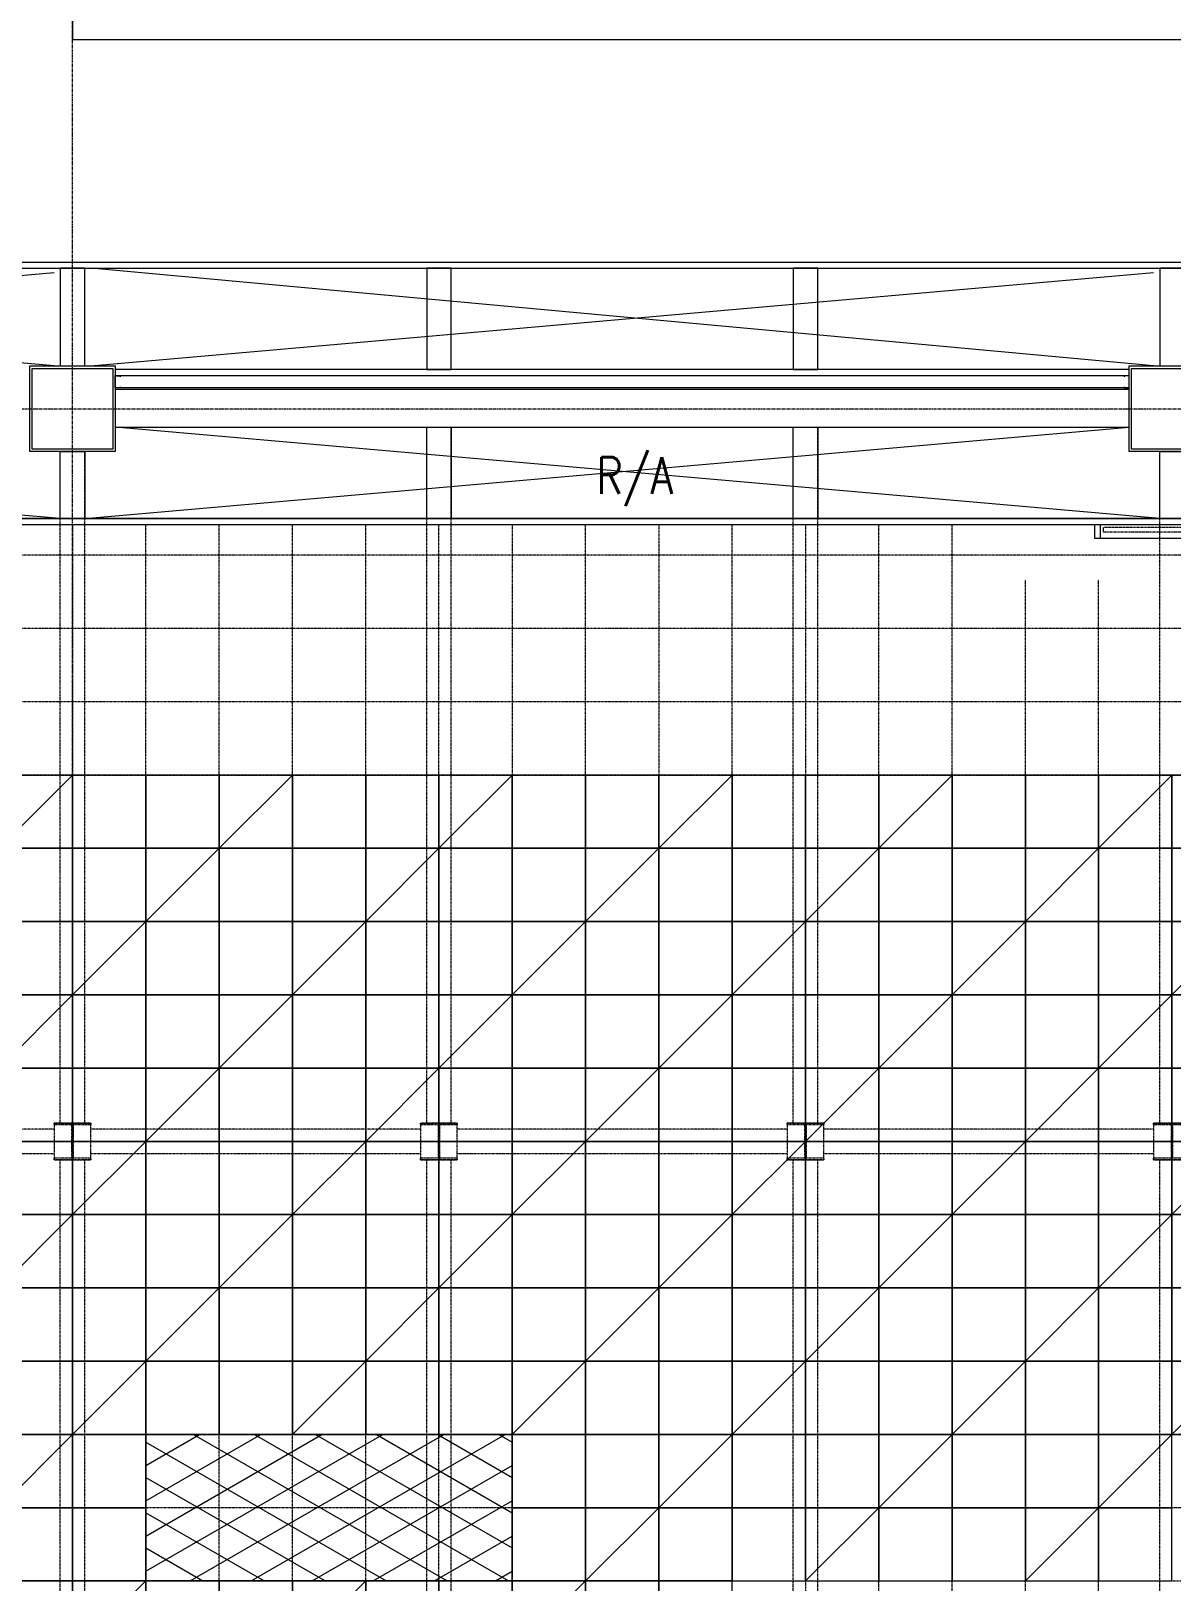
# Model space of a CAD drawing. Extents: x 73996 to 686888, y -9729 to 263202.
# Drawn here: x 426586 to 435926, y 207602 to 220296 of the extents above; entities that cross this region are included whole.
import ezdxf
from ezdxf.enums import TextEntityAlignment as Align

# ---------------------------------------------------------------- set-up
doc = ezdxf.new("R2010")
doc.units = 0
doc.header["$LTSCALE"] = 20
doc.linetypes.add('Data Center Layout_L20$0$CENTER', pattern=[2, 1.25, -0.25, 0.25, -0.25])
doc.linetypes.add('Data Center Layout_L20$0$DOTK1', pattern=[0.1, 0.05, -0.05])
for name, color, linetype, lineweight in [('Data Center Layout_L20$0$$ALDG', 252, 'Data Center Layout_L20$0$DOTK1', 0), ('Data Center Layout_L20$0$$ALDG-P', 252, 'Continuous', 0), ('Data Center Layout_L20$0$$AREA-RC', 252, 'Continuous', 0), ('Data Center Layout_L20$0$$OOBIKI', 252, 'Data Center Layout_L20$0$DOTK1', 0), ('Data Center Layout_L20$0$ARC', 252, 'Continuous', 0), ('Data Center Layout_L20$0$H-SIN', 252, 'Data Center Layout_L20$0$CENTER', 9)]:
    doc.layers.add(name, color=color, linetype=linetype, lineweight=lineweight)
doc.styles.add('Data Center Layout_L20$0$ROMS', font='ROMANS.shx', dxfattribs={"bigfont": 'bigfont.shx'})

# ---------------------------------------------------------------- blocks, each defined once
blk = doc.blocks.new('Data Center Layout_L20$0$BLANK')
blk.add_lwpolyline([(0, 0), (600, 0), (600, 600), (0, 600)], close=True)
blk = doc.blocks.new('Data Center Layout_L20$0$45%-AL-G')
blk.add_line((600, 600), (0, 0))
blk.add_lwpolyline([(0, 0), (600, 0), (600, 600), (0, 600)], close=True)
blk = doc.blocks.new('Data Center Layout_L20$0$A$C80dc7663')
at = {"layer": 'Data Center Layout_L20$0$$ALDG-P', "linetype": 'Data Center Layout_L20$0$DOTK1'}
h = blk.add_hatch(dxfattribs=at)
h.set_pattern_fill('EXP', color=256, scale=100, style=0)
h.set_pattern_definition([(30, (275940.24, 28654.4), (-125, 216.50635), []), (330, (275940.24, 28654.4), (125, 216.50635), [])])
h.paths.add_polyline_path([(469540.24, 174445.59), (472540.24, 174445.59), (472540.24, 175645.59), (469540.24, 175645.59)])
at = {"layer": 'Data Center Layout_L20$0$$ALDG'}
for p, q in [((468940.24, 183095.59), (468940.24, 166395.59)), ((469540.24, 148995.59), (469540.24, 183095.59)), ((470140.24, 148995.59), (470140.24, 183095.59)), ((470740.24, 148995.59), (470740.24, 183095.59)), ((471340.24, 148995.59), (471340.24, 183095.59)), ((471940.24, 148995.59), (471940.24, 183095.59)), ((472540.24, 183095.59), (472540.24, 148995.59)), ((473140.24, 148995.59), (473140.24, 183095.59)), ((473740.24, 183095.59), (473740.24, 148995.59)), ((474340.24, 148995.59), (474340.24, 183095.59)), ((474940.24, 183095.59), (474940.24, 148995.59)), ((475540.24, 148995.59), (475540.24, 183095.59)), ((476140.24, 148995.59), (476140.24, 183095.59)), ((480590.24, 182845.59), (433390.24, 182845.59)), ((476740.24, 148995.59), (476740.24, 182645.59)), ((477340.24, 148995.59), (477340.24, 182645.59)), ((490090.24, 182245.59), (334590.24, 182245.59)), ((490090.24, 181645.59), (339340.24, 181645.59)), ((339340.24, 181045.59), (490090.24, 181045.59)), ((490090.24, 180445.59), (339340.24, 180445.59)), ((531290.24, 179845.59), (334590.24, 179845.59)), ((334590.24, 179245.59), (531290.24, 179245.59)), ((531290.24, 178645.59), (334590.24, 178645.59)), ((334590.24, 178045.59), (531290.24, 178045.59)), ((334590.24, 177445.59), (531290.24, 177445.59)), ((531290.24, 176845.59), (334590.24, 176845.59)), ((334590.24, 176245.59), (531290.24, 176245.59)), ((531290.24, 175645.59), (334590.24, 175645.59)), ((531290.24, 175045.59), (334590.24, 175045.59)), ((334590.24, 174445.59), (531290.24, 174445.59))]:
    blk.add_line(p, q, dxfattribs=at)
at = {"layer": 'Data Center Layout_L20$0$$ALDG-P'}
blk.add_lwpolyline([(423940.24, 172045.59), (486940.24, 172045.59), (486940.24, 181045.59), (423940.24, 181045.59)], close=True, dxfattribs=at)
at = {"layer": 'Data Center Layout_L20$0$$AREA-RC'}
for points in [[(433390.24, 183145.59), (478490.24, 183145.59), (478490.24, 184365.59), (480590.24, 184365.59), (480590.24, 182515.59), (487390.24, 182515.59), (487390.24, 184203.09), (490090.24, 184203.09), (490090.24, 179845.59), (493690.24, 179845.59), (493690.24, 183145.59), (523378.24, 183145.59)], [(500140.24, 170245.59), (486940.24, 170245.59), (486940.24, 181045.59), (423940.24, 181045.59)]]:
    blk.add_lwpolyline(points, dxfattribs=at)
at = {"layer": 'Data Center Layout_L20$0$$OOBIKI'}
for p, q in [((471840.24, 178195.59), (471840.24, 183895.59)), ((472040.24, 178195.59), (472040.24, 183895.59)), ((474840.24, 178195.59), (474840.24, 183895.59)), ((475040.24, 178195.59), (475040.24, 183895.59)), ((468840.24, 178195.59), (468840.24, 183695.59)), ((469040.24, 178195.59), (469040.24, 183695.59)), ((477840.24, 178195.59), (477840.24, 183695.59)), ((468790.24, 178145.59), (466090.24, 178145.59)), ((471790.24, 178145.59), (469090.24, 178145.59)), ((474790.24, 178145.59), (472090.24, 178145.59)), ((477790.24, 178145.59), (475090.24, 178145.59)), ((466090.24, 177945.59), (468790.24, 177945.59)), ((468840.24, 172195.59), (468840.24, 177895.59)), ((469040.24, 172195.59), (469040.24, 177895.59)), ((469090.24, 177945.59), (471790.24, 177945.59)), ((471840.24, 172195.59), (471840.24, 177895.59)), ((472040.24, 172195.59), (472040.24, 177895.59)), ((472090.24, 177945.59), (474790.24, 177945.59)), ((474840.24, 172195.59), (474840.24, 177895.59)), ((475040.24, 172195.59), (475040.24, 177895.59)), ((475090.24, 177945.59), (477790.24, 177945.59)), ((477840.24, 172195.59), (477840.24, 177895.59))]:
    blk.add_line(p, q, dxfattribs=at)
at = {"layer": 'Data Center Layout_L20$0$$OOBIKI', "linetype": 'Data Center Layout_L20$0$DOTK1'}
for points in [[(468790.24, 178195.59), (469090.24, 178195.59), (469090.24, 178180.59), (468945.24, 178180.59), (468945.24, 177910.59), (469090.24, 177910.59), (469090.24, 177895.59), (468790.24, 177895.59), (468790.24, 177910.59), (468935.24, 177910.59), (468935.24, 178180.59), (468790.24, 178180.59)], [(471790.24, 178195.59), (472090.24, 178195.59), (472090.24, 178180.59), (471945.24, 178180.59), (471945.24, 177910.59), (472090.24, 177910.59), (472090.24, 177895.59), (471790.24, 177895.59), (471790.24, 177910.59), (471935.24, 177910.59), (471935.24, 178180.59), (471790.24, 178180.59)], [(474790.24, 178195.59), (475090.24, 178195.59), (475090.24, 178180.59), (474945.24, 178180.59), (474945.24, 177910.59), (475090.24, 177910.59), (475090.24, 177895.59), (474790.24, 177895.59), (474790.24, 177910.59), (474935.24, 177910.59), (474935.24, 178180.59), (474790.24, 178180.59)], [(477790.24, 178195.59), (478090.24, 178195.59), (478090.24, 178180.59), (477945.24, 178180.59), (477945.24, 177910.59), (478090.24, 177910.59), (478090.24, 177895.59), (477790.24, 177895.59), (477790.24, 177910.59), (477935.24, 177910.59), (477935.24, 178180.59), (477790.24, 178180.59)]]:
    blk.add_lwpolyline(points, close=True, dxfattribs=at)
at = {"layer": 'Data Center Layout_L20$0$$OOBIKI'}
for points in [[(468790.24, 177895.59), (469090.24, 177895.59), (469090.24, 178195.59), (468790.24, 178195.59)], [(471790.24, 177895.59), (472090.24, 177895.59), (472090.24, 178195.59), (471790.24, 178195.59)], [(474790.24, 177895.59), (475090.24, 177895.59), (475090.24, 178195.59), (474790.24, 178195.59)], [(477790.24, 177895.59), (478090.24, 177895.59), (478090.24, 178195.59), (477790.24, 178195.59)]]:
    blk.add_lwpolyline(points, close=True, dxfattribs=at)
at = {"layer": 'Data Center Layout_L20$0$ARC'}
for p, q in [((459440.24, 185245.59), (478540.24, 185245.59)), ((459440.24, 185195.59), (478490.24, 185195.59)), ((468790.24, 184395.59), (460090.24, 185195.59)), ((460090.24, 184395.59), (468790.24, 185160.59)), ((477790.24, 184395.59), (469090.24, 185195.59)), ((469090.24, 184395.59), (477790.24, 185160.59)), ((477590.24, 184365.59), (469290.24, 184365.59)), ((477590.24, 184315.59), (469290.24, 184315.59)), ((477590.24, 184215.59), (469290.24, 184215.59)), ((477590.24, 184203.09), (469290.24, 184203.09)), ((468840.24, 183145.59), (460290.24, 183895.59)), ((469040.24, 183145.59), (477590.24, 183895.59)), ((469290.24, 183895.59), (477590.24, 183895.59)), ((477840.24, 183145.59), (469290.24, 183895.59)), ((478490.24, 183145.59), (433390.24, 183145.59)), ((478540.24, 183095.59), (433390.24, 183095.59)), ((477355.24, 182985.59), (480540.24, 182985.59))]:
    blk.add_line(p, q, dxfattribs=at)
for points in [[(468940.24, 187070.59), (492940.24, 187070.59), (492940.24, 195070.59), (472940.24, 195070.59), (472940.24, 199295.59), (468940.24, 199295.59)], [(468840.24, 184395.59), (469040.24, 184395.59), (469040.24, 185195.59), (468840.24, 185195.59)], [(471840.24, 184365.59), (472040.24, 184365.59), (472040.24, 185195.59), (471840.24, 185195.59)], [(474840.24, 184365.59), (475040.24, 184365.59), (475040.24, 185195.59), (474840.24, 185195.59)], [(468590.24, 183695.59), (468590.24, 184395.59), (469290.24, 184395.59), (469290.24, 183695.59)], [(468610.24, 183715.59), (468610.24, 184375.59), (469270.24, 184375.59), (469270.24, 183715.59)], [(477590.24, 183695.59), (477590.24, 184395.59), (478290.24, 184395.59), (478290.24, 183695.59)], [(477610.24, 183715.59), (477610.24, 184375.59), (478270.24, 184375.59), (478270.24, 183715.59)], [(471840.24, 183895.59), (472040.24, 183895.59), (472040.24, 183145.59), (471840.24, 183145.59)], [(474840.24, 183895.59), (475040.24, 183895.59), (475040.24, 183145.59), (474840.24, 183145.59)], [(468840.24, 183695.59), (469040.24, 183695.59), (469040.24, 183145.59), (468840.24, 183145.59)], [(477840.24, 183695.59), (478040.24, 183695.59), (478040.24, 183145.59), (477840.24, 183145.59)], [(477355.24, 183095.59), (477305.24, 183095.59), (477305.24, 182985.59), (477355.24, 182985.59)], [(469540.24, 174445.59), (472540.24, 174445.59), (472540.24, 175645.59), (469540.24, 175645.59)]]:
    blk.add_lwpolyline(points, close=True, dxfattribs=at)
for points in [[(478040.24, 184707.59), (478040.24, 185195.59), (477840.24, 185195.59), (477840.24, 184395.59), (478040.24, 184395.59), (478040.24, 184583.59)], [(469330.24, 184225.59), (469330.24, 184215.59), (469290.24, 184215.59), (469290.24, 184315.59), (469330.24, 184315.59), (469330.24, 184305.59)], [(477550.24, 184225.59), (477550.24, 184215.59), (477590.24, 184215.59), (477590.24, 184315.59), (477550.24, 184315.59), (477550.24, 184305.59)]]:
    blk.add_lwpolyline(points, dxfattribs=at)
at = {"layer": 'Data Center Layout_L20$0$ARC', "linetype": 'Data Center Layout_L20$0$DOTK1'}
blk.add_lwpolyline([(479040.24, 183035.59), (477380.24, 183035.59), (477380.24, 183075.59), (479040.24, 183075.59)], close=True, dxfattribs=at)
at = {"layer": 'Data Center Layout_L20$0$H-SIN'}
for p, q in [((468940.24, 124521.53), (468940.24, 230045.59)), ((294307.41, 184045.59), (588940.24, 184045.59)), ((294307.41, 178045.59), (588940.24, 178045.59))]:
    blk.add_line(p, q, dxfattribs=at)
at = {"layer": 'Data Center Layout_L20$0$$ALDG-P'}
for name, p in [('Data Center Layout_L20$0$45%-AL-G', (468340.24, 180445.59)), ('Data Center Layout_L20$0$BLANK', (468940.24, 180445.59)), ('Data Center Layout_L20$0$BLANK', (469540.24, 180445.59)), ('Data Center Layout_L20$0$45%-AL-G', (470140.24, 180445.59)), ('Data Center Layout_L20$0$BLANK', (470740.24, 180445.59)), ('Data Center Layout_L20$0$BLANK', (471340.24, 180445.59)), ('Data Center Layout_L20$0$45%-AL-G', (471940.24, 180445.59)), ('Data Center Layout_L20$0$BLANK', (472540.24, 180445.59)), ('Data Center Layout_L20$0$BLANK', (473140.24, 180445.59)), ('Data Center Layout_L20$0$45%-AL-G', (473740.24, 180445.59)), ('Data Center Layout_L20$0$BLANK', (474340.24, 180445.59)), ('Data Center Layout_L20$0$BLANK', (474940.24, 180445.59)), ('Data Center Layout_L20$0$45%-AL-G', (475540.24, 180445.59)), ('Data Center Layout_L20$0$BLANK', (476140.24, 180445.59)), ('Data Center Layout_L20$0$BLANK', (476740.24, 180445.59)), ('Data Center Layout_L20$0$45%-AL-G', (477340.24, 180445.59)), ('Data Center Layout_L20$0$BLANK', (477940.24, 180445.59)), ('Data Center Layout_L20$0$BLANK', (468340.24, 179845.59)), ('Data Center Layout_L20$0$BLANK', (468940.24, 179845.59)), ('Data Center Layout_L20$0$45%-AL-G', (469540.24, 179845.59)), ('Data Center Layout_L20$0$BLANK', (470140.24, 179845.59)), ('Data Center Layout_L20$0$BLANK', (470740.24, 179845.59)), ('Data Center Layout_L20$0$45%-AL-G', (471340.24, 179845.59)), ('Data Center Layout_L20$0$BLANK', (471940.24, 179845.59)), ('Data Center Layout_L20$0$BLANK', (472540.24, 179845.59)), ('Data Center Layout_L20$0$45%-AL-G', (473140.24, 179845.59)), ('Data Center Layout_L20$0$BLANK', (473740.24, 179845.59)), ('Data Center Layout_L20$0$BLANK', (474340.24, 179845.59)), ('Data Center Layout_L20$0$45%-AL-G', (474940.24, 179845.59)), ('Data Center Layout_L20$0$BLANK', (475540.24, 179845.59)), ('Data Center Layout_L20$0$BLANK', (476140.24, 179845.59)), ('Data Center Layout_L20$0$45%-AL-G', (476740.24, 179845.59)), ('Data Center Layout_L20$0$BLANK', (477340.24, 179845.59)), ('Data Center Layout_L20$0$BLANK', (477940.24, 179845.59)), ('Data Center Layout_L20$0$BLANK', (468340.24, 179245.59)), ('Data Center Layout_L20$0$45%-AL-G', (468940.24, 179245.59)), ('Data Center Layout_L20$0$BLANK', (469540.24, 179245.59)), ('Data Center Layout_L20$0$BLANK', (470140.24, 179245.59)), ('Data Center Layout_L20$0$45%-AL-G', (470740.24, 179245.59)), ('Data Center Layout_L20$0$BLANK', (471340.24, 179245.59)), ('Data Center Layout_L20$0$BLANK', (471940.24, 179245.59)), ('Data Center Layout_L20$0$45%-AL-G', (472540.24, 179245.59)), ('Data Center Layout_L20$0$BLANK', (473140.24, 179245.59)), ('Data Center Layout_L20$0$BLANK', (473740.24, 179245.59)), ('Data Center Layout_L20$0$45%-AL-G', (474340.24, 179245.59)), ('Data Center Layout_L20$0$BLANK', (474940.24, 179245.59)), ('Data Center Layout_L20$0$BLANK', (475540.24, 179245.59)), ('Data Center Layout_L20$0$45%-AL-G', (476140.24, 179245.59)), ('Data Center Layout_L20$0$BLANK', (476740.24, 179245.59)), ('Data Center Layout_L20$0$BLANK', (477340.24, 179245.59)), ('Data Center Layout_L20$0$45%-AL-G', (477940.24, 179245.59)), ('Data Center Layout_L20$0$45%-AL-G', (468340.24, 178645.59)), ('Data Center Layout_L20$0$BLANK', (468940.24, 178645.59)), ('Data Center Layout_L20$0$BLANK', (469540.24, 178645.59)), ('Data Center Layout_L20$0$45%-AL-G', (470140.24, 178645.59)), ('Data Center Layout_L20$0$BLANK', (470740.24, 178645.59)), ('Data Center Layout_L20$0$BLANK', (471340.24, 178645.59)), ('Data Center Layout_L20$0$45%-AL-G', (471940.24, 178645.59)), ('Data Center Layout_L20$0$BLANK', (472540.24, 178645.59)), ('Data Center Layout_L20$0$BLANK', (473140.24, 178645.59)), ('Data Center Layout_L20$0$45%-AL-G', (473740.24, 178645.59)), ('Data Center Layout_L20$0$BLANK', (474340.24, 178645.59)), ('Data Center Layout_L20$0$BLANK', (474940.24, 178645.59)), ('Data Center Layout_L20$0$45%-AL-G', (475540.24, 178645.59)), ('Data Center Layout_L20$0$BLANK', (476140.24, 178645.59)), ('Data Center Layout_L20$0$BLANK', (476740.24, 178645.59)), ('Data Center Layout_L20$0$45%-AL-G', (477340.24, 178645.59)), ('Data Center Layout_L20$0$BLANK', (477940.24, 178645.59)), ('Data Center Layout_L20$0$BLANK', (468340.24, 178045.59)), ('Data Center Layout_L20$0$BLANK', (468940.24, 178045.59)), ('Data Center Layout_L20$0$45%-AL-G', (469540.24, 178045.59)), ('Data Center Layout_L20$0$BLANK', (470140.24, 178045.59)), ('Data Center Layout_L20$0$BLANK', (470740.24, 178045.59)), ('Data Center Layout_L20$0$45%-AL-G', (471340.24, 178045.59)), ('Data Center Layout_L20$0$BLANK', (471940.24, 178045.59)), ('Data Center Layout_L20$0$BLANK', (472540.24, 178045.59)), ('Data Center Layout_L20$0$45%-AL-G', (473140.24, 178045.59)), ('Data Center Layout_L20$0$BLANK', (473740.24, 178045.59)), ('Data Center Layout_L20$0$BLANK', (474340.24, 178045.59)), ('Data Center Layout_L20$0$45%-AL-G', (474940.24, 178045.59)), ('Data Center Layout_L20$0$BLANK', (475540.24, 178045.59)), ('Data Center Layout_L20$0$BLANK', (476140.24, 178045.59)), ('Data Center Layout_L20$0$45%-AL-G', (476740.24, 178045.59)), ('Data Center Layout_L20$0$BLANK', (477340.24, 178045.59)), ('Data Center Layout_L20$0$BLANK', (477940.24, 178045.59)), ('Data Center Layout_L20$0$BLANK', (468340.24, 177445.59)), ('Data Center Layout_L20$0$45%-AL-G', (468940.24, 177445.59)), ('Data Center Layout_L20$0$BLANK', (469540.24, 177445.59)), ('Data Center Layout_L20$0$BLANK', (470140.24, 177445.59)), ('Data Center Layout_L20$0$45%-AL-G', (470740.24, 177445.59)), ('Data Center Layout_L20$0$BLANK', (471340.24, 177445.59)), ('Data Center Layout_L20$0$BLANK', (471940.24, 177445.59)), ('Data Center Layout_L20$0$45%-AL-G', (472540.24, 177445.59)), ('Data Center Layout_L20$0$BLANK', (473140.24, 177445.59)), ('Data Center Layout_L20$0$BLANK', (473740.24, 177445.59)), ('Data Center Layout_L20$0$45%-AL-G', (474340.24, 177445.59)), ('Data Center Layout_L20$0$BLANK', (474940.24, 177445.59)), ('Data Center Layout_L20$0$BLANK', (475540.24, 177445.59)), ('Data Center Layout_L20$0$45%-AL-G', (476140.24, 177445.59)), ('Data Center Layout_L20$0$BLANK', (476740.24, 177445.59)), ('Data Center Layout_L20$0$BLANK', (477340.24, 177445.59)), ('Data Center Layout_L20$0$45%-AL-G', (477940.24, 177445.59)), ('Data Center Layout_L20$0$45%-AL-G', (468340.24, 176845.59)), ('Data Center Layout_L20$0$BLANK', (468940.24, 176845.59)), ('Data Center Layout_L20$0$BLANK', (469540.24, 176845.59)), ('Data Center Layout_L20$0$45%-AL-G', (470140.24, 176845.59)), ('Data Center Layout_L20$0$BLANK', (470740.24, 176845.59)), ('Data Center Layout_L20$0$BLANK', (471340.24, 176845.59)), ('Data Center Layout_L20$0$45%-AL-G', (471940.24, 176845.59)), ('Data Center Layout_L20$0$BLANK', (472540.24, 176845.59)), ('Data Center Layout_L20$0$BLANK', (473140.24, 176845.59)), ('Data Center Layout_L20$0$45%-AL-G', (473740.24, 176845.59)), ('Data Center Layout_L20$0$BLANK', (474340.24, 176845.59)), ('Data Center Layout_L20$0$BLANK', (474940.24, 176845.59)), ('Data Center Layout_L20$0$45%-AL-G', (475540.24, 176845.59)), ('Data Center Layout_L20$0$BLANK', (476140.24, 176845.59)), ('Data Center Layout_L20$0$BLANK', (476740.24, 176845.59)), ('Data Center Layout_L20$0$45%-AL-G', (477340.24, 176845.59)), ('Data Center Layout_L20$0$BLANK', (477940.24, 176845.59)), ('Data Center Layout_L20$0$BLANK', (468340.24, 176245.59)), ('Data Center Layout_L20$0$BLANK', (468940.24, 176245.59)), ('Data Center Layout_L20$0$45%-AL-G', (469540.24, 176245.59)), ('Data Center Layout_L20$0$BLANK', (470140.24, 176245.59)), ('Data Center Layout_L20$0$BLANK', (470740.24, 176245.59)), ('Data Center Layout_L20$0$45%-AL-G', (471340.24, 176245.59)), ('Data Center Layout_L20$0$BLANK', (471940.24, 176245.59)), ('Data Center Layout_L20$0$BLANK', (472540.24, 176245.59)), ('Data Center Layout_L20$0$45%-AL-G', (473140.24, 176245.59)), ('Data Center Layout_L20$0$BLANK', (473740.24, 176245.59)), ('Data Center Layout_L20$0$BLANK', (474340.24, 176245.59)), ('Data Center Layout_L20$0$45%-AL-G', (474940.24, 176245.59)), ('Data Center Layout_L20$0$BLANK', (475540.24, 176245.59)), ('Data Center Layout_L20$0$BLANK', (476140.24, 176245.59)), ('Data Center Layout_L20$0$45%-AL-G', (476740.24, 176245.59)), ('Data Center Layout_L20$0$BLANK', (477340.24, 176245.59)), ('Data Center Layout_L20$0$BLANK', (477940.24, 176245.59)), ('Data Center Layout_L20$0$BLANK', (468340.24, 175645.59)), ('Data Center Layout_L20$0$45%-AL-G', (468940.24, 175645.59)), ('Data Center Layout_L20$0$BLANK', (469540.24, 175645.59)), ('Data Center Layout_L20$0$BLANK', (470140.24, 175645.59)), ('Data Center Layout_L20$0$45%-AL-G', (470740.24, 175645.59)), ('Data Center Layout_L20$0$BLANK', (471340.24, 175645.59)), ('Data Center Layout_L20$0$BLANK', (471940.24, 175645.59)), ('Data Center Layout_L20$0$45%-AL-G', (472540.24, 175645.59)), ('Data Center Layout_L20$0$BLANK', (473140.24, 175645.59)), ('Data Center Layout_L20$0$BLANK', (473740.24, 175645.59)), ('Data Center Layout_L20$0$45%-AL-G', (474340.24, 175645.59)), ('Data Center Layout_L20$0$BLANK', (474940.24, 175645.59)), ('Data Center Layout_L20$0$BLANK', (475540.24, 175645.59)), ('Data Center Layout_L20$0$45%-AL-G', (476140.24, 175645.59)), ('Data Center Layout_L20$0$BLANK', (476740.24, 175645.59)), ('Data Center Layout_L20$0$BLANK', (477340.24, 175645.59)), ('Data Center Layout_L20$0$45%-AL-G', (477940.24, 175645.59)), ('Data Center Layout_L20$0$45%-AL-G', (468340.24, 175045.59)), ('Data Center Layout_L20$0$BLANK', (468940.24, 175045.59)), ('Data Center Layout_L20$0$BLANK', (472540.24, 175045.59)), ('Data Center Layout_L20$0$BLANK', (473140.24, 175045.59)), ('Data Center Layout_L20$0$45%-AL-G', (473740.24, 175045.59)), ('Data Center Layout_L20$0$BLANK', (474340.24, 175045.59)), ('Data Center Layout_L20$0$BLANK', (474940.24, 175045.59)), ('Data Center Layout_L20$0$45%-AL-G', (475540.24, 175045.59)), ('Data Center Layout_L20$0$BLANK', (476140.24, 175045.59)), ('Data Center Layout_L20$0$BLANK', (476740.24, 175045.59)), ('Data Center Layout_L20$0$45%-AL-G', (477340.24, 175045.59)), ('Data Center Layout_L20$0$BLANK', (468340.24, 174445.59)), ('Data Center Layout_L20$0$BLANK', (468940.24, 174445.59)), ('Data Center Layout_L20$0$BLANK', (472540.24, 174445.59)), ('Data Center Layout_L20$0$45%-AL-G', (473140.24, 174445.59)), ('Data Center Layout_L20$0$BLANK', (473740.24, 174445.59)), ('Data Center Layout_L20$0$BLANK', (474340.24, 174445.59)), ('Data Center Layout_L20$0$45%-AL-G', (474940.24, 174445.59)), ('Data Center Layout_L20$0$BLANK', (475540.24, 174445.59)), ('Data Center Layout_L20$0$BLANK', (476140.24, 174445.59)), ('Data Center Layout_L20$0$45%-AL-G', (476740.24, 174445.59)), ('Data Center Layout_L20$0$BLANK', (477340.24, 174445.59)), ('Data Center Layout_L20$0$BLANK', (468340.24, 173845.59)), ('Data Center Layout_L20$0$45%-AL-G', (468940.24, 173845.59)), ('Data Center Layout_L20$0$BLANK', (469540.24, 173845.59)), ('Data Center Layout_L20$0$BLANK', (470140.24, 173845.59)), ('Data Center Layout_L20$0$45%-AL-G', (470740.24, 173845.59)), ('Data Center Layout_L20$0$BLANK', (471340.24, 173845.59)), ('Data Center Layout_L20$0$BLANK', (471940.24, 173845.59)), ('Data Center Layout_L20$0$45%-AL-G', (472540.24, 173845.59)), ('Data Center Layout_L20$0$BLANK', (473140.24, 173845.59)), ('Data Center Layout_L20$0$BLANK', (473740.24, 173845.59))]:
    blk.add_blockref(name, p, dxfattribs=at)
at = {"layer": 'Data Center Layout_L20$0$ARC', "style": 'Data Center Layout_L20$0$ROMS', "width": 0.8}
blk.add_text('R/A', height=300, dxfattribs=at).set_placement((473543.09, 183498.05), align=Align.MIDDLE_CENTER)
blk = doc.blocks.new('Data Center Layout_L20')
blk.add_blockref('Data Center Layout_L20$0$A$C80dc7663', (-42015, 33157))

msp = doc.modelspace()

# ---------------------------------------------------------------- block references
msp.add_blockref('Data Center Layout_L20', (0, 0))

doc.saveas('drawing.dxf')
